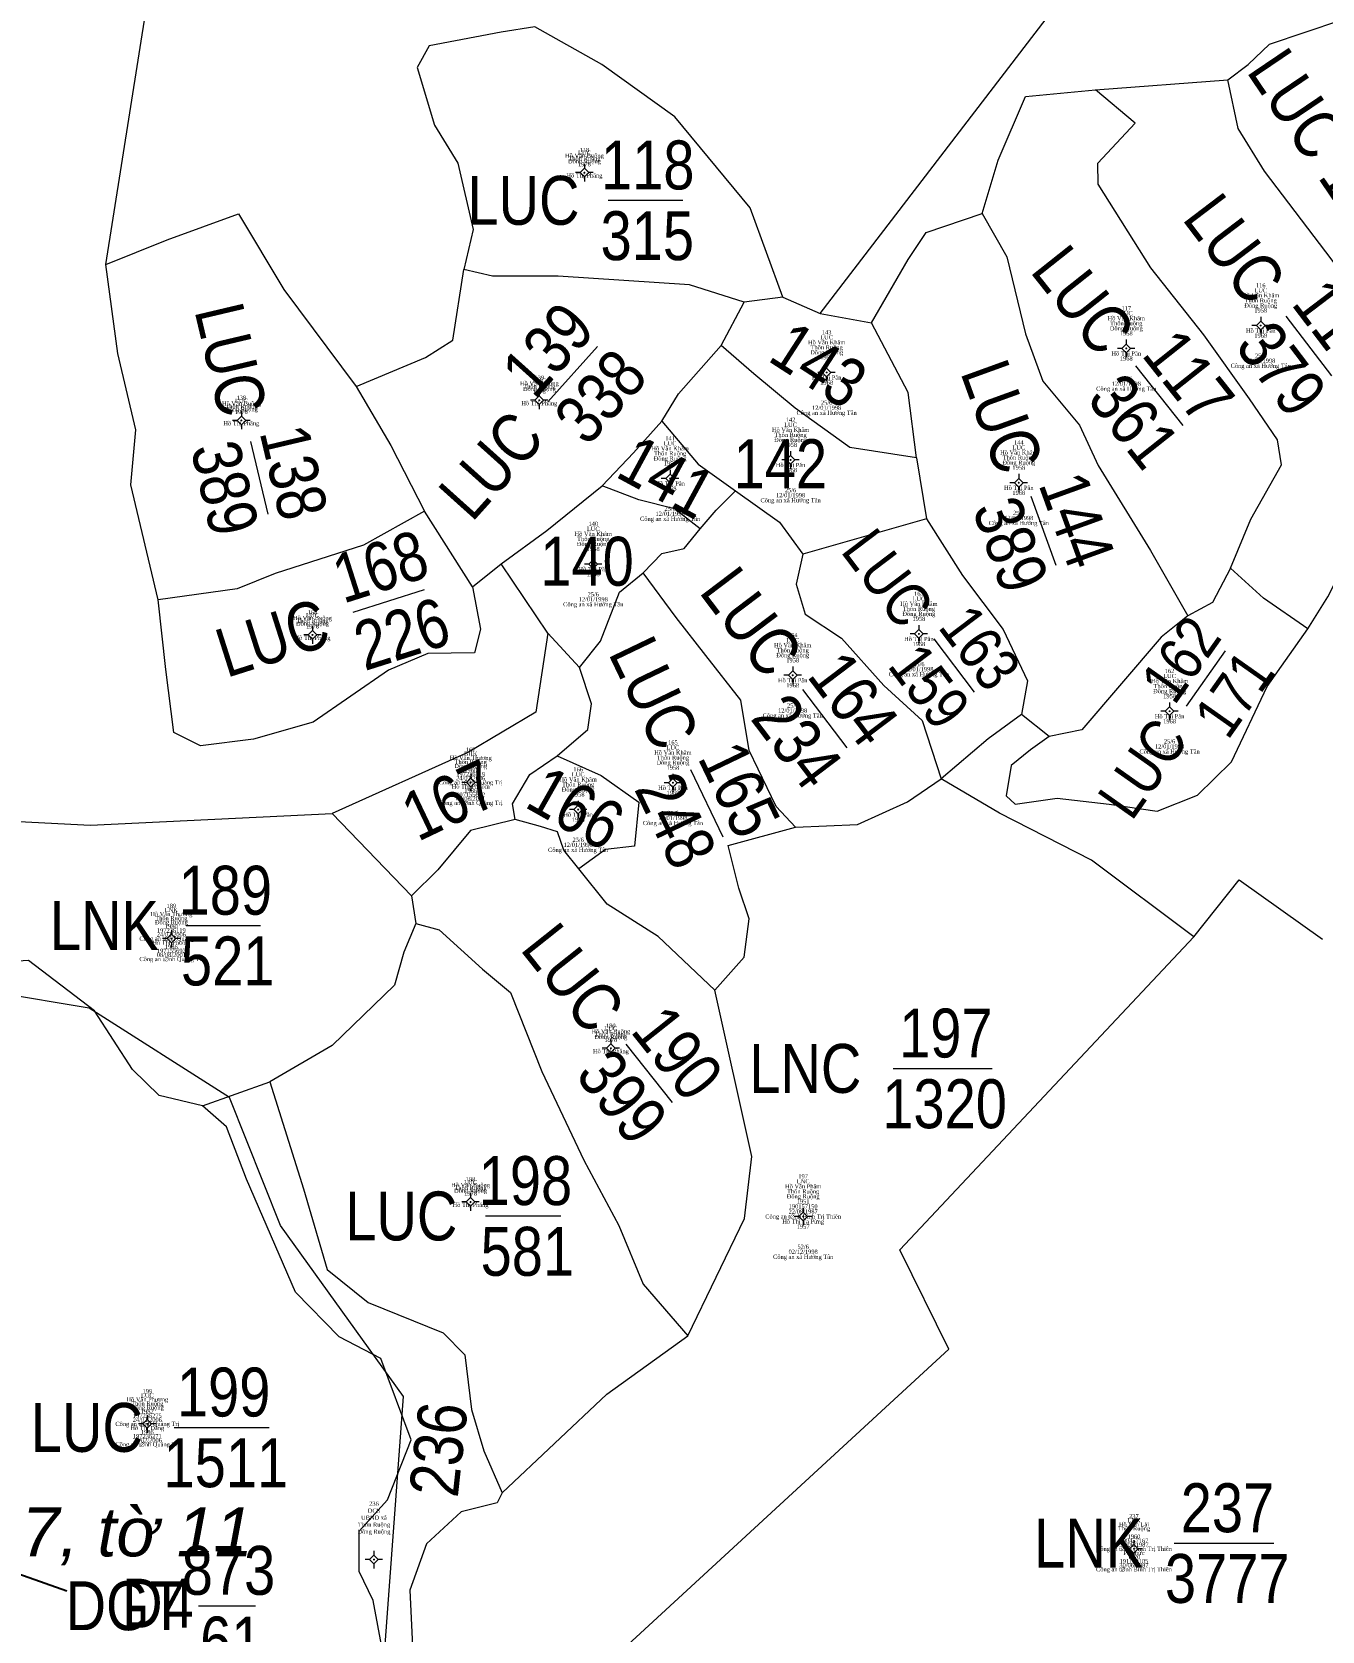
# Model space of a CAD drawing. Header units: metres. Extents: x 545779 to 547235, y 1841259 to 1843294.
# Drawn here: x 546645.7 to 546738, y 1842639.2 to 1842753.6 of the extents above; entities that cross this region are included whole.
import ezdxf
from ezdxf.enums import TextEntityAlignment as Align

# ---------------------------------------------------------------- set-up
doc = ezdxf.new("R2010")
doc.units = ezdxf.units.M
doc.header["$MEASUREMENT"] = 0
for name, color, linetype, lineweight in [('Level 10', 7, 'Continuous', 0), ('Level 11', 7, 'Continuous', 0), ('Level 13', 7, 'Continuous', 0), ('Level 14', 7, 'Continuous', 0), ('Level 15', 7, 'Continuous', 0), ('Level 18', 7, 'Continuous', 0), ('Level 31', 7, 'Continuous', 0)]:
    doc.layers.add(name, color=color, linetype=linetype, lineweight=lineweight)
doc.styles.add('Style-Vnariali', font='Vnariali.shx')
doc.styles.add('Style-vnarialNarrowI', font='vnarialNarrowI.shx')
doc.styles.add('Style-Vntimei', font='Vntimei.shx')
doc.dimstyles.get("Standard").update_dxf_attribs({"dimtxt": 0.18, "dimasz": 0.18, "dimexe": 0.18, "dimexo": 0.0625, "dimgap": 0.09, "dimtad": 0, "dimtih": 1, "dimtoh": 1, "dimdec": 4, "dimzin": 0, "dimdsep": 46, "dimtxsty": 'Standard', "dimcen": 0.09, "dimadec": 0, "dimazin": 0, "dimtfac": 1, "dimtdec": 4, "dimtofl": 0, "dimtmove": 0, "dimatfit": 3, "dimfxl": 1, "dimtolj": 1, "dimtzin": 0, "dimarcsym": 0})

# ---------------------------------------------------------------- blocks, each defined once
blk = doc.blocks.new('N_THUA_176')
at = {"layer": 'Level 13', "color": 230, "linetype": 'Continuous', "lineweight": 0, "style": 'Style-vnarialNarrowI'}
blk.add_text('LUC 115/277', height=3.499982, rotation=359.999898, dxfattribs=at).set_placement((0.242758, -0.004324), align=Align.MIDDLE_CENTER)
blk = doc.blocks.new('N_THUA_177')
at = {"layer": 'Level 13', "color": 230, "linetype": 'Continuous', "lineweight": 13, "flags": 128}
blk.add_lwpolyline([(-2.840066, -0.001572), (2.540073, 0.003519)], dxfattribs=at)
at = {"layer": 'Level 13', "color": 230, "linetype": 'Continuous', "lineweight": 0, "style": 'Style-vnarialNarrowI'}
blk.add_text('116', height=3.499855, rotation=359.999998, dxfattribs=at).set_placement((0.015637, 0.778745), align=Align.CENTER)
blk.add_text('LUC ', height=3.499855, rotation=359.999998, dxfattribs=at).set_placement((-3.777331, -0.00304), align=Align.MIDDLE_RIGHT)
blk.add_text('379', height=3.499855, rotation=359.999998, dxfattribs=at).set_placement((-0.004657, -0.777987), align=Align.TOP_CENTER)
blk = doc.blocks.new('N_THUA_178')
at = {"layer": 'Level 13', "color": 230, "linetype": 'Continuous', "lineweight": 13, "flags": 128}
blk.add_lwpolyline([(-2.875162, -0.003938), (2.570677, -0.0098)], dxfattribs=at)
at = {"layer": 'Level 13', "color": 230, "linetype": 'Continuous', "lineweight": 0, "style": 'Style-vnarialNarrowI'}
blk.add_text('117', height=3.499854, rotation=359.999932, dxfattribs=at).set_placement((0.090802, 0.771262), align=Align.CENTER)
blk.add_text('LUC ', height=3.499854, rotation=359.999932, dxfattribs=at).set_placement((-3.773971, -0.00997), align=Align.MIDDLE_RIGHT)
blk.add_text('361', height=3.499854, rotation=359.999932, dxfattribs=at).set_placement((0.154939, -0.788136), align=Align.TOP_CENTER)
blk = doc.blocks.new('N_THUA_179')
at = {"layer": 'Level 13', "color": 230, "linetype": 'Continuous', "lineweight": 13, "flags": 128}
blk.add_lwpolyline([(-2.83, 0), (2.5, 0)], dxfattribs=at)
at = {"layer": 'Level 13', "color": 230, "linetype": 'Continuous', "lineweight": 0, "style": 'Style-vnarialNarrowI'}
blk.add_text('118', height=3.49998, dxfattribs=at).set_placement((-0.001769, 0.78), align=Align.CENTER)
blk.add_text('LUC ', height=3.49998, dxfattribs=at).set_placement((-3.771418, -0.00001), align=Align.MIDDLE_RIGHT)
blk.add_text('315', height=3.49998, dxfattribs=at).set_placement((-0.031169, -0.78002), align=Align.TOP_CENTER)
blk = doc.blocks.new('N_THUA_205')
at = {"layer": 'Level 13', "color": 230, "linetype": 'Continuous', "lineweight": 13, "flags": 128}
blk.add_lwpolyline([(-2.845239, 0.004335), (2.478789, 0.010317)], dxfattribs=at)
at = {"layer": 'Level 13', "color": 230, "linetype": 'Continuous', "lineweight": 0, "style": 'Style-vnarialNarrowI'}
blk.add_text('138', height=3.499861, rotation=359.999924, dxfattribs=at).set_placement((-0.007463, 0.774501), align=Align.CENTER)
blk.add_text('LUC ', height=3.499861, rotation=359.999924, dxfattribs=at).set_placement((-3.771919, -0.006488), align=Align.MIDDLE_RIGHT)
blk.add_text('389', height=3.499861, rotation=359.999924, dxfattribs=at).set_placement((-0.035829, -0.789734), align=Align.TOP_CENTER)
blk = doc.blocks.new('N_THUA_206')
at = {"layer": 'Level 13', "color": 230, "linetype": 'Continuous', "lineweight": 13, "flags": 128}
blk.add_lwpolyline([(-2.839382, 0.002821), (2.485578, 0.001898)], dxfattribs=at)
at = {"layer": 'Level 13', "color": 230, "linetype": 'Continuous', "lineweight": 0, "style": 'Style-vnarialNarrowI'}
blk.add_text('139', height=3.49986, rotation=359.999939, dxfattribs=at).set_placement((-0.047441, 0.780022), align=Align.CENTER)
blk.add_text('LUC ', height=3.49986, rotation=359.999939, dxfattribs=at).set_placement((-3.786728, 0.00021), align=Align.MIDDLE_RIGHT)
blk.add_text('338', height=3.49986, rotation=359.999939, dxfattribs=at).set_placement((-0.025591, -0.773745), align=Align.TOP_CENTER)
blk = doc.blocks.new('N_THUA_208')
at = {"layer": 'Level 13', "color": 230, "linetype": 'Continuous', "lineweight": 0, "style": 'Style-vnarialNarrowI'}
blk.add_text('140', height=3.49998, dxfattribs=at).set_placement((0.134692, -0.00001), align=Align.MIDDLE_CENTER)
blk = doc.blocks.new('N_THUA_210')
at = {"layer": 'Level 13', "color": 230, "linetype": 'Continuous', "lineweight": 0, "style": 'Style-vnarialNarrowI'}
blk.add_text('141', height=3.49998, rotation=331.525797, dxfattribs=at).set_placement((0.271115, -0.148773), align=Align.MIDDLE_CENTER)
blk = doc.blocks.new('N_THUA_212')
at = {"layer": 'Level 13', "color": 230, "linetype": 'Continuous', "lineweight": 0, "style": 'Style-vnarialNarrowI'}
blk.add_text('142', height=3.49998, dxfattribs=at).set_placement((0.117816, -0.00001), align=Align.MIDDLE_CENTER)
blk = doc.blocks.new('N_THUA_214')
at = {"layer": 'Level 13', "color": 230, "linetype": 'Continuous', "lineweight": 0, "style": 'Style-vnarialNarrowI'}
blk.add_text('143', height=3.49998, rotation=327.141517, dxfattribs=at).set_placement((0.090298, -0.060707), align=Align.MIDDLE_CENTER)
blk = doc.blocks.new('N_THUA_215')
at = {"layer": 'Level 13', "color": 230, "linetype": 'Continuous', "lineweight": 13, "flags": 128}
blk.add_lwpolyline([(-2.840734, -0.003841), (2.413563, -0.001136)], dxfattribs=at)
at = {"layer": 'Level 13', "color": 230, "linetype": 'Continuous', "lineweight": 0, "style": 'Style-vnarialNarrowI'}
blk.add_text('144', height=3.499856, rotation=359.999941, dxfattribs=at).set_placement((-0.116873, 0.778505), align=Align.CENTER)
blk.add_text('LUC ', height=3.499856, rotation=359.999941, dxfattribs=at).set_placement((-3.773673, -0.000292), align=Align.MIDDLE_RIGHT)
blk.add_text('389', height=3.499856, rotation=359.999941, dxfattribs=at).set_placement((-0.070063, -0.776857), align=Align.TOP_CENTER)
blk = doc.blocks.new('N_THUA_244')
at = {"layer": 'Level 13', "color": 230, "linetype": 'Continuous', "lineweight": 13, "flags": 128}
blk.add_lwpolyline([(-2.860988, 0.00939), (2.512319, 0.00319)], dxfattribs=at)
at = {"layer": 'Level 13', "color": 230, "linetype": 'Continuous', "lineweight": 0, "style": 'Style-vnarialNarrowI'}
blk.add_text('162', height=3.499741, rotation=0.000015, dxfattribs=at).set_placement((-0.062973, 0.782055), align=Align.CENTER)
blk.add_text('LUC ', height=3.499741, rotation=0.000015, dxfattribs=at).set_placement((-3.766869, 0.008346), align=Align.MIDDLE_RIGHT)
blk.add_text('171', height=3.499741, rotation=0.000015, dxfattribs=at).set_placement((0.121508, -0.778755), align=Align.TOP_CENTER)
blk = doc.blocks.new('N_THUA_245')
at = {"layer": 'Level 13', "color": 230, "linetype": 'Continuous', "lineweight": 13, "flags": 128}
blk.add_lwpolyline([(-2.83115, -0.003854), (2.482255, 0.003074)], dxfattribs=at)
at = {"layer": 'Level 13', "color": 230, "linetype": 'Continuous', "lineweight": 0, "style": 'Style-vnarialNarrowI'}
blk.add_text('163', height=3.499799, rotation=359.999953, dxfattribs=at).set_placement((-0.065289, 0.776669), align=Align.CENTER)
blk.add_text('LUC ', height=3.499799, rotation=359.999953, dxfattribs=at).set_placement((-3.770303, -0.00201), align=Align.MIDDLE_RIGHT)
blk.add_text('159', height=3.499799, rotation=359.999953, dxfattribs=at).set_placement((-0.036821, -0.779273), align=Align.TOP_CENTER)
blk = doc.blocks.new('N_THUA_246')
at = {"layer": 'Level 13', "color": 230, "linetype": 'Continuous', "lineweight": 13, "flags": 128}
blk.add_lwpolyline([(-2.834017, -0.000289), (2.412038, 0.006033)], dxfattribs=at)
at = {"layer": 'Level 13', "color": 230, "linetype": 'Continuous', "lineweight": 0, "style": 'Style-vnarialNarrowI'}
blk.add_text('164', height=3.49985, rotation=359.999995, dxfattribs=at).set_placement((-0.097519, 0.780404), align=Align.CENTER)
blk.add_text('LUC ', height=3.49985, rotation=359.999995, dxfattribs=at).set_placement((-3.771012, 0.004243), align=Align.MIDDLE_RIGHT)
blk.add_text('234', height=3.49985, rotation=359.999995, dxfattribs=at).set_placement((-0.102437, -0.781754), align=Align.TOP_CENTER)
blk = doc.blocks.new('N_THUA_247')
at = {"layer": 'Level 13', "color": 230, "linetype": 'Continuous', "lineweight": 13, "flags": 128}
blk.add_lwpolyline([(-2.835835, 0.007933), (2.509123, 0.004688)], dxfattribs=at)
at = {"layer": 'Level 13', "color": 230, "linetype": 'Continuous', "lineweight": 0, "style": 'Style-vnarialNarrowI'}
blk.add_text('165', height=3.499865, rotation=360, dxfattribs=at).set_placement((-0.036146, 0.788653), align=Align.CENTER)
blk.add_text('LUC ', height=3.499865, rotation=360, dxfattribs=at).set_placement((-3.774173, 0.010351), align=Align.MIDDLE_RIGHT)
blk.add_text('248', height=3.499865, rotation=360, dxfattribs=at).set_placement((-0.003307, -0.769754), align=Align.TOP_CENTER)
blk = doc.blocks.new('N_THUA_249')
at = {"layer": 'Level 13', "color": 230, "linetype": 'Continuous', "lineweight": 0, "style": 'Style-vnarialNarrowI'}
blk.add_text('166', height=3.49998, rotation=330.559881, dxfattribs=at).set_placement((0.144542, -0.085514), align=Align.MIDDLE_CENTER)
blk = doc.blocks.new('N_THUA_251')
at = {"layer": 'Level 13', "color": 230, "linetype": 'Continuous', "lineweight": 0, "style": 'Style-vnarialNarrowI'}
blk.add_text('167', height=3.49998, rotation=25.483342, dxfattribs=at).set_placement((0.217144, 0.104014), align=Align.MIDDLE_CENTER)
blk = doc.blocks.new('N_THUA_252')
at = {"layer": 'Level 13', "color": 230, "linetype": 'Continuous', "lineweight": 13, "flags": 128}
blk.add_lwpolyline([(-2.824134, -0.002797), (2.539553, -0.00099)], dxfattribs=at)
at = {"layer": 'Level 13', "color": 230, "linetype": 'Continuous', "lineweight": 0, "style": 'Style-vnarialNarrowI'}
blk.add_text('168', height=3.499989, rotation=0.00004, dxfattribs=at).set_placement((0.021184, 0.77929), align=Align.CENTER)
blk.add_text('LUC ', height=3.499989, rotation=0.00004, dxfattribs=at).set_placement((-3.76617, 0.003525), align=Align.MIDDLE_RIGHT)
blk.add_text('226', height=3.499989, rotation=0.00004, dxfattribs=at).set_placement((0.024201, -0.781192), align=Align.TOP_CENTER)
blk = doc.blocks.new('N_THUA_278')
at = {"layer": 'Level 13', "color": 230, "linetype": 'Continuous', "lineweight": 13, "flags": 128}
blk.add_lwpolyline([(-2.87, 0), (2.44, 0)], dxfattribs=at)
at = {"layer": 'Level 13', "color": 230, "linetype": 'Continuous', "lineweight": 0, "style": 'Style-vnarialNarrowI'}
blk.add_text('189', height=3.49998, dxfattribs=at).set_placement((-0.07671, 0.78), align=Align.CENTER)
blk.add_text('LNK ', height=3.49998, dxfattribs=at).set_placement((-3.719752, -0.00001), align=Align.MIDDLE_RIGHT)
blk.add_text('521', height=3.49998, dxfattribs=at).set_placement((0.094692, -0.78002), align=Align.TOP_CENTER)
blk = doc.blocks.new('N_THUA_279')
at = {"layer": 'Level 13', "color": 230, "linetype": 'Continuous', "lineweight": 13, "flags": 128}
blk.add_lwpolyline([(-2.839237, -0.00492), (2.476932, -0.000991)], dxfattribs=at)
at = {"layer": 'Level 13', "color": 230, "linetype": 'Continuous', "lineweight": 0, "style": 'Style-vnarialNarrowI'}
blk.add_text('190', height=3.499858, rotation=359.999992, dxfattribs=at).set_placement((-0.051062, 0.779945), align=Align.CENTER)
blk.add_text('LUC ', height=3.499858, rotation=359.999992, dxfattribs=at).set_placement((-3.775211, -0.001402), align=Align.MIDDLE_RIGHT)
blk.add_text('399', height=3.499858, rotation=359.999992, dxfattribs=at).set_placement((-0.04347, -0.783245), align=Align.TOP_CENTER)
blk = doc.blocks.new('N_THUA_289')
at = {"layer": 'Level 13', "color": 230, "linetype": 'Continuous', "lineweight": 13, "flags": 128}
blk.add_lwpolyline([(-2.61, 0), (4.47, 0)], dxfattribs=at)
at = {"layer": 'Level 13', "color": 230, "linetype": 'Continuous', "lineweight": 0, "style": 'Style-vnarialNarrowI'}
blk.add_text('197', height=3.49998, dxfattribs=at).set_placement((1.159274, 0.78), align=Align.CENTER)
blk.add_text('LNC ', height=3.49998, dxfattribs=at).set_placement((-3.771418, -0.00001), align=Align.MIDDLE_RIGHT)
blk.add_text('1320', height=3.49998, dxfattribs=at).set_placement((1.069544, -0.78002), align=Align.TOP_CENTER)
blk = doc.blocks.new('N_THUA_290')
at = {"layer": 'Level 13', "color": 230, "linetype": 'Continuous', "lineweight": 13, "flags": 128}
blk.add_lwpolyline([(-2.87, 0), (2.51, 0)], dxfattribs=at)
at = {"layer": 'Level 13', "color": 230, "linetype": 'Continuous', "lineweight": 0, "style": 'Style-vnarialNarrowI'}
blk.add_text('198', height=3.49998, dxfattribs=at).set_placement((-0.011769, 0.78), align=Align.CENTER)
blk.add_text('LUC ', height=3.49998, dxfattribs=at).set_placement((-3.771418, -0.00001), align=Align.MIDDLE_RIGHT)
blk.add_text('581', height=3.49998, dxfattribs=at).set_placement((0.124692, -0.78002), align=Align.TOP_CENTER)
blk = doc.blocks.new('N_THUA_291')
at = {"layer": 'Level 13', "color": 230, "linetype": 'Continuous', "lineweight": 13, "flags": 128}
blk.add_lwpolyline([(-2.65, 0), (4.16, 0)], dxfattribs=at)
at = {"layer": 'Level 13', "color": 230, "linetype": 'Continuous', "lineweight": 0, "style": 'Style-vnarialNarrowI'}
blk.add_text('199', height=3.49998, dxfattribs=at).set_placement((0.89329, 0.78), align=Align.CENTER)
blk.add_text('LUC ', height=3.49998, dxfattribs=at).set_placement((-3.771418, -0.00001), align=Align.MIDDLE_RIGHT)
blk.add_text('1511', height=3.49998, dxfattribs=at).set_placement((1.049544, -0.78002), align=Align.TOP_CENTER)
blk = doc.blocks.new('N_THUA_340')
at = {"layer": 'Level 13', "color": 230, "linetype": 'Continuous', "lineweight": 0, "style": 'Style-vnarialNarrowI'}
blk.add_text('236', height=3.49986, rotation=83.7601, dxfattribs=at).set_placement((0.022886, 0.168015), align=Align.MIDDLE_CENTER)
blk = doc.blocks.new('N_THUA_341')
at = {"layer": 'Level 13', "color": 230, "linetype": 'Continuous', "lineweight": 13, "flags": 128}
blk.add_lwpolyline([(-2.61, 0), (4.52, 0)], dxfattribs=at)
at = {"layer": 'Level 13', "color": 230, "linetype": 'Continuous', "lineweight": 0, "style": 'Style-vnarialNarrowI'}
blk.add_text('237', height=3.49998, dxfattribs=at).set_placement((1.199274, 0.78), align=Align.CENTER)
blk.add_text('LNK ', height=3.49998, dxfattribs=at).set_placement((-3.719752, -0.00001), align=Align.MIDDLE_RIGHT)
blk.add_text('3777', height=3.49998, dxfattribs=at).set_placement((1.184126, -0.78002), align=Align.TOP_CENTER)
blk = doc.blocks.new('N_THUA_1128')
at = {"layer": 'Level 13', "color": 230, "linetype": 'Continuous', "lineweight": 13, "flags": 128}
blk.add_lwpolyline([(0, 0), (4.09, 0)], dxfattribs=at)
at = {"layer": 'Level 13', "color": 230, "linetype": 'Continuous', "lineweight": 0, "style": 'Style-vnarialNarrowI'}
blk.add_text('873', height=3.49998, dxfattribs=at).set_placement((2.149485, 0.78), align=Align.CENTER)
blk.add_text('873', height=3.49998, dxfattribs=at).set_placement((2.149485, 0.78), align=Align.CENTER)
blk.add_text('DGT ', height=3.49998, dxfattribs=at).set_placement((0.070438, -0.00001), align=Align.MIDDLE_RIGHT)
blk.add_text('61', height=3.49998, dxfattribs=at).set_placement((2.34984, -0.78002), align=Align.TOP_CENTER)
blk = doc.blocks.new('TerminatorOpen_0.5')
at = {"color": 0, "linetype": 'ByBlock', "lineweight": -2}
for q in [(-1, 0.25), (-1, 0), (-1, -0.25)]:
    blk.add_line((0, 0), q, dxfattribs=at)
blk = doc.blocks.new('CENTRD')
at = {"layer": 'Level 11', "linetype": 'Continuous', "lineweight": 0}
h = blk.add_hatch(color=3, dxfattribs=at)
edge = h.paths.add_edge_path()
edge.add_arc((-0.0025, 0), 1.500056, 0, 360)
at = {"layer": 'Level 11', "color": 3, "linetype": 'Continuous', "lineweight": 0}
for p, q in [((-6.200231, 0), (-12.600469, 0)), ((0, 6.200231), (-6.200231, 0)), ((-6.200231, 0), (0, -6.200231)), ((0, 12.600469), (0, 6.200231)), ((6.200231, 0), (0, 6.200231)), ((0, -6.200231), (6.200231, 0)), ((12.400462, 0), (6.200231, 0)), ((0, -6.200231), (0, -12.600469))]:
    blk.add_line(p, q, dxfattribs=at)

msp = doc.modelspace()

# ---------------------------------------------------------------- linework, layer by layer
at = {"layer": 'Level 10', "color": 7, "linetype": 'Continuous', "lineweight": 0, "flags": 128}
for points in [[(546699.45, 1842734.66), (546697.12, 1842741.06), (546691.72, 1842747.57), (546686.51, 1842751.32), (546681.72, 1842754.02), (546679.31, 1842753.64), (546674.14, 1842752.65), (546673.3, 1842751.1), (546674.52, 1842746.97), (546676.19, 1842744.26), (546677.3, 1842739.51), (546676.62, 1842736.64)], [(546731.49, 1842715.28), (546732.95, 1842718.79), (546735.13, 1842722.66), (546734.85, 1842724.45), (546732.85, 1842727.4), (546729.58, 1842731.98), (546725.78, 1842736.77), (546722.01, 1842742.75), (546721.99, 1842744.27), (546724.66, 1842747.11), (546721.83, 1842749.51)], [(546741.21, 1842718.72), (546741.93, 1842723.76), (546743.8, 1842730.41), (546738.77, 1842737.31), (546733.92, 1842743.69), (546732.04, 1842746.75), (546731.3, 1842750.22)], [(546651.01, 1842737), (546655.4, 1842738.77), (546660.5, 1842740.64), (546663.74, 1842735.21), (546668.92, 1842728.28)], [(546713.73, 1842740.65), (546715.48, 1842737.55), (546716.83, 1842732.05), (546718.06, 1842728.65), (546720.68, 1842725.51), (546722.03, 1842722.62), (546725.76, 1842716.53), (546728.43, 1842711.86)], [(546668.92, 1842728.28), (546673.89, 1842730.36), (546675.84, 1842731.59), (546676.62, 1842736.64)], [(546696.68, 1842734.3), (546692.77, 1842735.56), (546683.39, 1842736.18), (546678.68, 1842736.18), (546676.62, 1842736.64)], [(546695.05, 1842731.21), (546696.68, 1842734.3)], [(546699.45, 1842734.66), (546696.68, 1842734.3)], [(546699.45, 1842734.66), (546702.13, 1842733.49)], [(546709.02, 1842723.17), (546708.42, 1842727.84), (546705.79, 1842732.83)], [(546690.8, 1842725.8), (546691.98, 1842727.75), (546695.05, 1842731.21)], [(546709.02, 1842723.17), (546704.26, 1842723.92), (546700.34, 1842726.73), (546697.37, 1842729.18), (546695.05, 1842731.21)], [(546668.92, 1842728.28), (546671.4, 1842724.05), (546673.82, 1842719.36)], [(546686.53, 1842721.16), (546688.76, 1842723.53), (546690.8, 1842725.8)], [(546690.8, 1842725.8), (546693.4, 1842722.73), (546696.07, 1842720.8)], [(546709.02, 1842723.17), (546709.74, 1842718.8)], [(546679.3, 1842715.58), (546682.58, 1842717.97), (546686.53, 1842721.16)], [(546693.54, 1842718.1), (546691.7, 1842719.53), (546689.16, 1842720.16), (546686.53, 1842721.16)], [(546693.54, 1842718.1), (546694.68, 1842719.43), (546696.07, 1842720.8)], [(546696.07, 1842720.8), (546699.22, 1842718.58), (546700.89, 1842716.29)], [(546673.82, 1842719.36), (546669.46, 1842716.92), (546663.12, 1842714.9), (546660.4, 1842713.79), (546654.75, 1842713.02)], [(546677.26, 1842713.95), (546673.82, 1842719.36)], [(546709.74, 1842718.8), (546700.89, 1842716.29)], [(546709.74, 1842718.8), (546712.3, 1842714.74), (546715.22, 1842710.88), (546716.97, 1842707.21), (546716.54, 1842704.81)], [(546737.02, 1842710.94), (546738.46, 1842713.23), (546741.21, 1842718.72)], [(546689.45, 1842714.94), (546690.79, 1842716.33), (546692.4, 1842716.68), (546693.54, 1842718.1)], [(546700.89, 1842716.29), (546700.42, 1842714.13), (546701.05, 1842711.99), (546703.65, 1842710.27), (546706.68, 1842706.89), (546709.42, 1842704.37), (546710.78, 1842700.21)], [(546684.9, 1842708.17), (546686.41, 1842710.06), (546687.78, 1842713.57), (546689.45, 1842714.94)], [(546700.37, 1842696.74), (546698.97, 1842698.23), (546697.05, 1842702.23), (546696.44, 1842705.83), (546693.94, 1842709.02), (546691.83, 1842711.74), (546689.45, 1842714.94)], [(546731.49, 1842715.28), (546730.19, 1842712.81), (546728.43, 1842711.86)], [(546737.02, 1842710.94), (546733.86, 1842713.12), (546731.49, 1842715.28)], [(546728.43, 1842711.86), (546726.53, 1842710.33), (546720.84, 1842703.71), (546718.52, 1842703.24)], [(546684.9, 1842708.17), (546682.65, 1842710.62)], [(546718.52, 1842703.24), (546717.18, 1842702.28), (546715.8, 1842701.15), (546715.43, 1842698.99), (546716.07, 1842698.39), (546719.09, 1842698.82), (546722.8, 1842698.4), (546726.24, 1842697.89), (546729.12, 1842699.04), (546731.55, 1842701.41), (546734.11, 1842706.81), (546737.02, 1842710.94)], [(546683.3, 1842701.84), (546685.51, 1842703.73), (546685.76, 1842705.56), (546684.9, 1842708.17)], [(546716.54, 1842704.81), (546714.14, 1842703.07), (546710.78, 1842700.21)], [(546718.52, 1842703.24), (546716.54, 1842704.81)], [(546680.3, 1842697.28), (546680.1, 1842698.41), (546681.35, 1842700.5), (546683.3, 1842701.84)], [(546683.3, 1842701.84), (546686.45, 1842700.44), (546689.15, 1842698.54), (546688.84, 1842695.38), (546686.76, 1842695.14), (546684.87, 1842693.77)], [(546700.37, 1842696.74), (546704.79, 1842696.93), (546708.38, 1842698.55), (546710.78, 1842700.21)], [(546728.87, 1842688.9), (546721.54, 1842694.37), (546714.95, 1842697.75), (546710.78, 1842700.21)], [(546667.22, 1842697.72), (546672.88, 1842691.84)], [(546680.3, 1842697.28), (546677.11, 1842696.51), (546674.77, 1842693.69), (546672.88, 1842691.84)], [(546684.87, 1842693.77), (546683.79, 1842695.1), (546683.32, 1842696.41), (546682.12, 1842696.8), (546680.3, 1842697.28)], [(546694.59, 1842685.08), (546696.68, 1842687.45), (546697.04, 1842690.19), (546696.31, 1842692.38), (546695.55, 1842695.42), (546700.37, 1842696.74)], [(546694.59, 1842685.08), (546690.54, 1842688.92), (546686.88, 1842691.24), (546684.87, 1842693.77)], [(546728.87, 1842688.9), (546732.12, 1842692.98), (546738.07, 1842688.73)], [(546672.88, 1842691.84), (546673.2, 1842689.86)], [(546673.2, 1842689.86), (546672.34, 1842687.79), (546671.67, 1842685.44), (546667.2, 1842681.13), (546662.75, 1842678.52)], [(546673.2, 1842689.86), (546674.87, 1842689.4), (546677.97, 1842686.57), (546679.97, 1842684.9), (546682.2, 1842679.26), (546685.21, 1842672.92), (546687.73, 1842668.23), (546689.47, 1842664.03), (546692.65, 1842660.35)], [(546682.31, 1842632.64), (546711.33, 1842659.38), (546707.82, 1842666.5), (546728.87, 1842688.9)], [(546657.92, 1842676.81), (546654.82, 1842677.54), (546652.92, 1842679.39), (546650.2, 1842683.59), (546645.48, 1842687.21), (546642.73, 1842687.03), (546638.09, 1842682.84)], [(546692.65, 1842660.35), (546696.72, 1842668.75), (546697.23, 1842673.18), (546694.59, 1842685.08)], [(546657.92, 1842676.81), (546662.75, 1842678.52)], [(546662.75, 1842678.52), (546665.16, 1842670.86), (546666.84, 1842665.1), (546669.78, 1842662.72), (546675.14, 1842660.56), (546676.69, 1842658.98), (546677.18, 1842655.07), (546678.06, 1842652.12), (546679.37, 1842649.1)], [(546671.22, 1842635.66), (546670.15, 1842641.41), (546669.14, 1842643.48), (546669.13, 1842646.37), (546671.17, 1842648.61), (546672.86, 1842652.89), (546670.68, 1842658.73), (546667.7, 1842660.28), (546664.58, 1842663.46), (546661.08, 1842671.55), (546659.65, 1842675.3), (546657.92, 1842676.81)], [(546679.37, 1842649.1), (546686.86, 1842656.16), (546692.65, 1842660.35)], [(546679.37, 1842649.1), (546679.01, 1842648.38), (546676.43, 1842647.74), (546673.95, 1842645.45), (546672.76, 1842642.14), (546673.04, 1842636.12)]]:
    msp.add_lwpolyline(points, dxfattribs=at)
at = {"layer": 'Level 18', "color": 1, "linetype": 'Continuous', "lineweight": 0}
for p, q in [((546649.81, 1842683.78), (546638.85, 1842685.61)), ((546659.86, 1842677.39), (546649.81, 1842683.78)), ((546663.52, 1842668.24), (546659.86, 1842677.39)), ((546672.31, 1842656.01), (546663.52, 1842668.24)), ((546670.94, 1842637.27), (546672.31, 1842656.01))]:
    msp.add_line(p, q, dxfattribs=at)
at = {"layer": 'Level 31', "color": 4, "linetype": 'Continuous', "lineweight": 0, "flags": 128}
for points in [[(546651.01, 1842737), (546654.51, 1842759.18), (546659.32, 1842767.93), (546656.25, 1842799.75)], [(546702.13, 1842733.49), (546721.84, 1842759.22)], [(546731.3, 1842750.22), (546732.75, 1842751.33), (546734.29, 1842752.77), (546739.38, 1842754.5)], [(546713.73, 1842740.65), (546714.86, 1842744.47), (546716.82, 1842749.03), (546721.83, 1842749.51)], [(546721.83, 1842749.51), (546731.3, 1842750.22)], [(546705.79, 1842732.83), (546708.43, 1842737.37), (546709.7, 1842739.29), (546713.73, 1842740.65)], [(546654.75, 1842713.02), (546652.81, 1842721.23), (546653.15, 1842725.17), (546651.86, 1842730.63), (546651.01, 1842737)], [(546702.13, 1842733.49), (546705.79, 1842732.83)], [(546677.26, 1842713.95), (546679.3, 1842715.58)], [(546682.65, 1842710.62), (546679.3, 1842715.58)], [(546677.26, 1842713.95), (546677.82, 1842710.9), (546677.4, 1842709.21), (546674.06, 1842709.18), (546671.23, 1842707.97), (546665.84, 1842704.26), (546661.58, 1842703.03), (546657.78, 1842702.56), (546655.87, 1842703.52), (546655.31, 1842708.03), (546654.75, 1842713.02)], [(546682.65, 1842710.62), (546681.78, 1842704.96), (546676.96, 1842702.1), (546667.22, 1842697.72)], [(546632.84, 1842684.95), (546636.74, 1842690.43), (546643.85, 1842697.2), (546649.91, 1842696.89), (546667.22, 1842697.72)]]:
    msp.add_lwpolyline(points, dxfattribs=at)

# ---------------------------------------------------------------- block references
at = {"layer": 'Level 11', "color": 3, "linetype": 'Continuous', "lineweight": 0, "xscale": 0.049998, "yscale": 0.049998, "zscale": 0.049998}
for p in [(546685.26, 1842743.58), (546733.65, 1842732.64), (546724.03, 1842731), (546702.59, 1842729.28), (546682.03, 1842727.29), (546660.71, 1842725.85), (546700.01, 1842723.02), (546691.39, 1842721.69), (546716.34, 1842721.39), (546685.89, 1842715.57), (546665.8, 1842710.5), (546709.19, 1842710.57), (546700.16, 1842707.61), (546727.13, 1842705.04), (546677.12, 1842699.95), (546691.59, 1842699.92), (546684.81, 1842698), (546655.7, 1842688.77), (546687.15, 1842680.92), (546677.11, 1842669.92), (546700.91, 1842668.88), (546653.98, 1842654.04), (546724.58, 1842645.1), (546670.2, 1842644.33)]:
    msp.add_blockref('CENTRD', p, dxfattribs=at)
at = {"layer": 'Level 13', "color": 230, "linetype": 'Continuous', "lineweight": 0}
for name, p, rotation in [('N_THUA_176', (546740.51, 1842742.23), 304.075824), ('N_THUA_205', (546662.02, 1842721.56), 283.293226), ('N_THUA_206', (546684.54, 1842729.28), 48.054711)]:
    msp.add_blockref(name, p, dxfattribs=dict(at, rotation=rotation))
for name, p in [('N_THUA_179', (546689.79, 1842741.6)), ('N_THUA_214', (546701.95, 1842729.89)), ('N_THUA_210', (546690.88, 1842721.96)), ('N_THUA_212', (546699.16, 1842722.75)), ('N_THUA_208', (546685.31, 1842715.77)), ('N_THUA_251', (546675.39, 1842698.59)), ('N_THUA_249', (546684.51, 1842698.2)), ('N_THUA_278', (546659.64, 1842689.7)), ('N_THUA_289', (546709.96, 1842679.48)), ('N_THUA_290', (546681.05, 1842668.92)), ('N_THUA_291', (546658.55, 1842653.79)), ('N_THUA_340', (546674.79, 1842652.05)), ('N_THUA_341', (546730.07, 1842645.51)), ('N_THUA_1128', (546657.64, 1842641.03))]:
    msp.add_blockref(name, p, dxfattribs=at)
for name, p, xscale, yscale, zscale, rotation in [('N_THUA_177', (546737.17, 1842731.06), 1.000001, 1.000001, 1.000001, 307.241665), ('N_THUA_178', (546726.48, 1842727.5), 1.000002, 1.000002, 1.000002, 308.425718), ('N_THUA_215', (546718.17, 1842717.76), 1.000001, 1.000001, 1.000001, 289.888395), ('N_THUA_245', (546711.79, 1842708.18), 0.9, 0.9, 0.9, 307.106702), ('N_THUA_252', (546671.4, 1842712.99), 0.999998, 0.999998, 0.999998, 17.672463), ('N_THUA_246', (546702.57, 1842704.34), 1.000003, 1.000003, 1.000003, 307.10666), ('N_THUA_247', (546694.08, 1842698.32), 0.999999, 0.999999, 0.999999, 295.641006), ('N_THUA_244', (546729.82, 1842707.5), 0.899998, 0.899998, 0.899998, 54.831443), ('N_THUA_279', (546689.99, 1842678.99), 1.000001, 1.000001, 1.000001, 308.465969)]:
    msp.add_blockref(name, p, dxfattribs=dict(at, xscale=xscale, yscale=yscale, zscale=zscale, rotation=rotation))

# ---------------------------------------------------------------- texts
at = {"layer": 'Level 14', "color": 2, "linetype": 'Continuous', "lineweight": 0, "style": 'Style-vnarialNarrowI'}
msp.add_text('D4', height=3.5, dxfattribs=at).set_placement((546654.74, 1842639.46), align=Align.CENTER)
at = {"layer": 'Level 15', "color": 3, "linetype": 'Continuous', "lineweight": 0, "char_height": 0.3, "attachment_point": 5, "style": 'Style-Vntimei'}
for s, insert, line_spacing_factor in [('118\\PLUC\\PHå V¨n Bu«ng\\PTh«n Ruéng\\P§ång Ruéng\\P1978\\P \\P \\P \\PHå ThÞ Ph¨ng\\P \\P \\P \\P \\P \\P \\P \\P', (546685.26, 1842743.53), 0.405), ('116\\PLUC\\PHå V¨n Kh©m\\PTh«n Ruéng\\P§ång Ruéng\\P1958\\P \\P \\P \\PHå ThÞ P¨n\\P1968\\P \\P \\P \\P25/6\\P12/01/1998\\PC«ng an x· H\xadíng T©n\\P', (546733.65, 1842732.59), 0.72), ('117\\PLUC\\PHå V¨n Kh©m\\PTh«n Ruéng\\P§ång Ruéng\\P1958\\P \\P \\P \\PHå ThÞ P¨n\\P1968\\P \\P \\P \\P25/6\\P12/01/1998\\PC«ng an x· H\xadíng T©n\\P', (546724.03, 1842730.95), 0.72), ('143\\PLUC\\PHå V¨n Kh©m\\PTh«n Ruéng\\P§ång Ruéng\\P1958\\P \\P \\P \\PHå ThÞ P¨n\\P1968\\P \\P \\P \\P25/6\\P12/01/1998\\PC«ng an x· H\xadíng T©n\\P', (546702.59, 1842729.23), 0.72), ('139\\PLUC\\PHå V¨n Bu«ng\\PTh«n Ruéng\\P§ång Ruéng\\P1978\\P \\P \\P \\PHå ThÞ Ph¨ng\\P \\P \\P \\P \\P \\P \\P \\P', (546682.03, 1842727.24), 0.405), ('138\\PLUC\\PHå V¨n Bu«ng\\PTh«n Ruéng\\P§ång Ruéng\\P1978\\P \\P \\P \\PHå ThÞ Ph¨ng\\P \\P \\P \\P \\P \\P \\P \\P', (546660.71, 1842725.8), 0.405), ('142\\PLUC\\PHå V¨n Kh©m\\PTh«n Ruéng\\P§ång Ruéng\\P1958\\P \\P \\P \\PHå ThÞ P¨n\\P1968\\P \\P \\P \\P25/6\\P12/01/1998\\PC«ng an x· H\xadíng T©n\\P', (546700.01, 1842722.97), 0.72), ('141\\PLUC\\PHå V¨n Kh©m\\PTh«n Ruéng\\P§ång Ruéng\\P1958\\P \\P \\P \\PHå ThÞ P¨n\\P1968\\P \\P \\P \\P25/6\\P12/01/1998\\PC«ng an x· H\xadíng T©n\\P', (546691.39, 1842721.64), 0.72), ('144\\PLUC\\PHå V¨n Kh©m\\PTh«n Ruéng\\P§ång Ruéng\\P1958\\P \\P \\P \\PHå ThÞ P¨n\\P1968\\P \\P \\P \\P25/6\\P12/01/1998\\PC«ng an x· H\xadíng T©n\\P', (546716.34, 1842721.34), 0.72), ('140\\PLUC\\PHå V¨n Kh©m\\PTh«n Ruéng\\P§ång Ruéng\\P1958\\P \\P \\P \\PHå ThÞ P¨n\\P1968\\P \\P \\P \\P25/6\\P12/01/1998\\PC«ng an x· H\xadíng T©n\\P', (546685.89, 1842715.52), 0.72), ('163\\PLUC\\PHå V¨n Kh©m\\PTh«n Ruéng\\P§ång Ruéng\\P1958\\P \\P \\P \\PHå ThÞ P¨n\\P1968\\P \\P \\P \\P25/6\\P12/01/1998\\PC«ng an x· H\xadíng T©n\\P', (546709.19, 1842710.52), 0.72), ('168\\PLUC\\PHå V¨n Bu«ng\\PTh«n Ruéng\\P§ång Ruéng\\P1978\\P \\P \\P \\PHå ThÞ Ph¨ng\\P \\P \\P \\P \\P \\P \\P \\P', (546665.8, 1842710.45), 0.405), ('164\\PLUC\\PHå V¨n Kh©m\\PTh«n Ruéng\\P§ång Ruéng\\P1958\\P \\P \\P \\PHå ThÞ P¨n\\P1968\\P \\P \\P \\P25/6\\P12/01/1998\\PC«ng an x· H\xadíng T©n\\P', (546700.16, 1842707.56), 0.72), ('162\\PLUC\\PHå V¨n Kh©m\\PTh«n Ruéng\\P§ång Ruéng\\P1958\\P \\P \\P \\PHå ThÞ P¨n\\P1968\\P \\P \\P \\P25/6\\P12/01/1998\\PC«ng an x· H\xadíng T©n\\P', (546727.13, 1842704.99), 0.72), ('167\\PBHK\\PHå V¨n Th\xad¬ng\\PTh«n Ruéng\\P§ång Ruéng\\P1980\\P197236119\\P24/02/2006\\PC«ng an t∅nh Qu¶ng TrÞ\\PHå ThÞ Phu«m\\P1986\\P197155692\\P08/08/2001\\PC«ng an t∅nh Qu¶ng TrÞ\\P \\P \\P \\P', (546677.12, 1842699.9), 0.585), ('165\\PLUC\\PHå V¨n Kh©m\\PTh«n Ruéng\\P§ång Ruéng\\P1958\\P \\P \\P \\PHå ThÞ P¨n\\P1968\\P \\P \\P \\P25/6\\P12/01/1998\\PC«ng an x· H\xadíng T©n\\P', (546691.59, 1842699.87), 0.72), ('166\\PLUC\\PHå V¨n Kh©m\\PTh«n Ruéng\\P§ång Ruéng\\P1958\\P \\P \\P \\PHå ThÞ P¨n\\P1968\\P \\P \\P \\P25/6\\P12/01/1998\\PC«ng an x· H\xadíng T©n\\P', (546684.81, 1842697.95), 0.72), ('189\\PLNK\\PHå V¨n Th\xad¬ng\\PTh«n Ruéng\\P§ång Ruéng\\P1980\\P197236119\\P24/02/2006\\PC«ng an t∅nh Qu¶ng TrÞ\\PHå ThÞ Phu«m\\P1986\\P197155692\\P08/08/2001\\PC«ng an t∅nh Qu¶ng TrÞ\\P \\P \\P \\P', (546655.7, 1842688.72), 0.585), ('190\\PLUC\\PHå V¨n Bu«ng\\PTh«n Ruéng\\P§ång Ruéng\\P1978\\P \\P \\P \\PHå ThÞ Ph¨ng\\P \\P \\P \\P \\P \\P \\P \\P', (546687.15, 1842680.87), 0.405), ('198\\PLUC\\PHå V¨n Bu«ng\\PTh«n Ruéng\\P§ång Ruéng\\P1978\\P \\P \\P \\PHå ThÞ Ph¨ng\\P \\P \\P \\P \\P \\P \\P \\P', (546677.11, 1842669.87), 0.405), ('197\\PLNC\\PHå V¨n Ph©m\\PTh«n Ruéng\\P§ång Ruéng\\P1951\\P190157150\\P22/08/1987\\PC«ng an t∅nh B×nh TrÞ Thiªn\\PHå ThÞ Ta Põng\\P1957\\P \\P \\P \\P52/6\\P02/12/1998\\PC«ng an x· H\xadíng T©n\\P', (546700.91, 1842668.83), 0.72), ('199\\PLUC\\PHå V¨n Ph\xad¬ng\\PTh«n Ruéng\\P§ång Ruéng\\P1982\\P197236275\\P24/02/2006\\PC«ng an t∅nh Qu¶ng TrÞ\\PHå ThÞ §¼ng\\P1986\\P197236271\\P24/02/2006\\PC«ng an t∅nh Qu¶ng TrÞ\\P \\P \\P \\P', (546653.98, 1842653.99), 0.585), ('237\\PLNK\\PHå V¨n Lµi\\PTh«n Ruéng\\P \\P1960\\P190457167\\P30/06/1987\\PC«ng an t∅nh B×nh TrÞ Thiªn\\PPÝ Nhøc\\P1970\\P191143105\\P30/06/1987\\PC«ng an t∅nh B×nh TrÞ Thiªn\\P \\P \\P \\P', (546724.58, 1842645.05), 0.585)]:
    msp.add_mtext(s, dxfattribs=dict(at, insert=insert, line_spacing_factor=line_spacing_factor))
at = {"layer": 'Level 15', "color": 3, "linetype": 'Continuous', "lineweight": 0, "insert": (546670.2, 1842644.28), "char_height": 0.3, "attachment_point": 5, "style": 'Style-Vntimei'}
msp.add_mtext('236\\PDCS\\PUBND x·\\PTh«n Ruéng\\P§ång Ruéng\\P \\P \\P \\P \\P \\P \\P \\P \\P \\P \\P \\P \\P', dxfattribs=at)
at = {"layer": 'Level 18', "color": 1, "linetype": 'Continuous', "lineweight": 0, "style": 'Style-Vnariali'}
msp.add_text('Thöa 7, tê 11', height=3.5, dxfattribs=at).set_placement((546646.81, 1842646.31), align=Align.MIDDLE_CENTER)

# ---------------------------------------------------------------- leaders
at = {"layer": 'Level 13', "color": 230, "linetype": 'Continuous', "lineweight": 13}
msp.add_leader([(546642.89, 1842643.98), (546648.23, 1842642.09)], dimstyle='Standard', override={"dimtxt": 1.75, "dimasz": 1.75, "dimgap": 0, "dimtxsty": 'Style-Vntimei', "dimldrblk": 'TerminatorOpen_0.5'}, dxfattribs=at)

doc.saveas('drawing.dxf')
